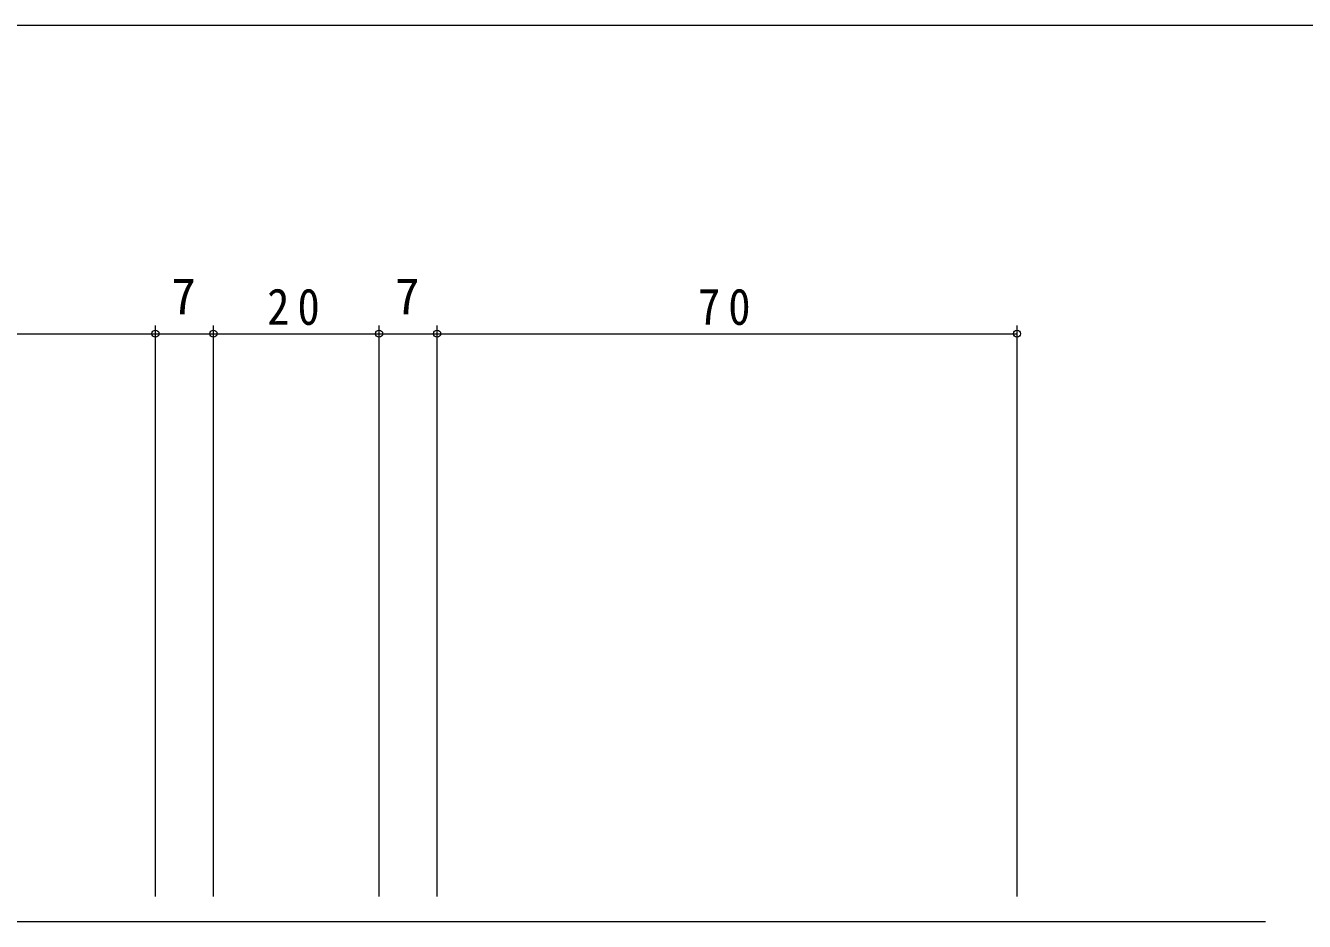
# Model space of a CAD drawing. Units: millimetres on the paper. Extents: x -420 to 373, y -297 to 267.
# Drawn here: x 36.5 to 190.9, y 156.2 to 264.4 of the extents above; entities that cross this region are included whole.
import ezdxf
from ezdxf.enums import TextEntityAlignment as Align

# ---------------------------------------------------------------- set-up
doc = ezdxf.new("R2010")
doc.units = ezdxf.units.MM
for name, color, linetype, lineweight in [('0-1_YKK_ZWAK', 7, 'Continuous', 9), ('0-4_YKK_12', 2, 'Continuous', 9), ('0-7_YKK_D', 6, 'Continuous', 9)]:
    doc.layers.add(name, color=color, linetype=linetype, lineweight=lineweight)
doc.styles.add('ＭＳ ゴシック', font='')
doc.styles.get('ＭＳ ゴシック').set_extended_font_data('MS Gothic')

msp = doc.modelspace()

# ---------------------------------------------------------------- linework, layer by layer
at = {"layer": '0-1_YKK_ZWAK'}
msp.add_line((352.3, 264.4), (-417.7, 264.4), dxfattribs=at)
at = {"layer": '0-4_YKK_12'}
for p, q in [((26.051, 156.176), (112.296, 156.176)), ((112.296, 156.176), (186.174, 156.176))]:
    msp.add_line(p, q, dxfattribs=at)
at = {"layer": '0-7_YKK_D'}
for p, q in [((-17.826, 227.176), (52.174, 227.176)), ((52.174, 159.176), (52.174, 228.176)), ((52.174, 159.176), (52.174, 228.176)), ((52.174, 227.176), (59.174, 227.176)), ((59.174, 159.176), (59.174, 228.176)), ((59.174, 159.176), (59.174, 228.176)), ((59.174, 227.176), (79.174, 227.176)), ((79.174, 159.176), (79.174, 228.176)), ((79.174, 159.176), (79.174, 228.176)), ((79.174, 227.176), (86.174, 227.176)), ((86.174, 159.176), (86.174, 228.176)), ((86.174, 159.176), (86.174, 228.176)), ((86.174, 227.176), (156.174, 227.176)), ((156.174, 159.176), (156.174, 228.176))]:
    msp.add_line(p, q, dxfattribs=at)
for centre in [(52.174, 227.176), (52.174, 227.176), (59.174, 227.176), (59.174, 227.176), (79.174, 227.176), (79.174, 227.176), (86.174, 227.176), (86.174, 227.176), (156.174, 227.176)]:
    msp.add_circle(centre, 0.425, dxfattribs=at)

# ---------------------------------------------------------------- texts
at = {"layer": '0-7_YKK_D', "color": 3, "style": 'ＭＳ ゴシック'}
for p in [(54.074, 228.176), (81.074, 228.176)]:
    msp.add_text('7', height=4.399, dxfattribs=at).set_placement(p, align=Align.BOTTOM_LEFT)
at = {"layer": '0-7_YKK_D', "color": 3, "char_height": 4.399, "attachment_point": 7, "style": 'ＭＳ ゴシック'}
for s, insert in [('\\T1.36;\\W0.9;20', (65.654, 228.176)), ('\\T1.36;\\W0.9;70', (117.654, 228.176))]:
    msp.add_mtext(s, dxfattribs=dict(at, insert=insert))

doc.saveas('drawing.dxf')
